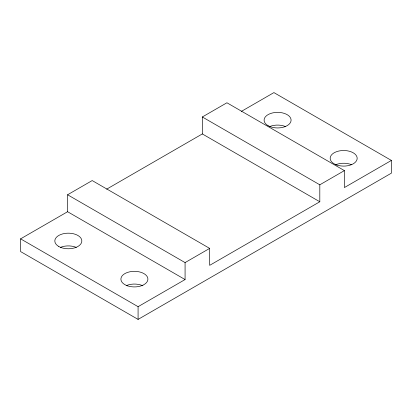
<?xml version="1.0" encoding="UTF-8"?>
<svg xmlns="http://www.w3.org/2000/svg" width="412" height="412" viewBox="0 0 412 412"><rect width="100%" height="100%" fill="white"/><g stroke="black" fill="none" stroke-linecap="round" stroke-linejoin="round"><path stroke-width="0.62" d="M67.594 194.768L185.076 262.593L185.076 279.552L67.594 211.722L67.594 194.768L92.19 180.564L209.672 248.39L209.672 265.349L319.81 201.762L319.81 184.803L202.328 116.977L202.328 133.936L319.81 201.762M202.328 116.977L226.924 102.773L344.406 170.604L344.406 187.558L391.4 160.428L391.4 173.148L138.082 319.398L20.6 251.572L20.6 238.852L67.594 211.722M106.651 189.17L202.328 133.936M241.298 111.436L273.918 92.602L391.4 160.428M185.076 262.593L209.672 248.39M319.81 184.803L344.406 170.604M20.6 238.852L138.082 306.683L185.076 279.552M138.082 306.683L138.082 319.398M126.479 285.537A13.498 7.792 0 0 1 142.907 285.789M60.394 247.385A13.498 7.792 0 0 1 76.261 247.385M335.739 164.723A13.498 7.792 0 0 1 351.606 164.723M269.659 126.566A13.498 7.792 0 0 1 285.521 126.566M127.658 285.877A13.498 7.792 0 0 0 147.908 279.125A13.498 7.792 0 0 0 127.658 272.378A13.498 7.792 0 0 0 127.658 285.877M268.047 125.665A13.498 7.792 0 0 0 290.63 122.173A13.498 7.792 0 0 0 274.098 112.63A13.498 7.792 0 0 0 268.047 125.665M336.923 165.058A13.498 7.792 0 0 0 357.173 158.311A13.498 7.792 0 0 0 336.923 151.559A13.498 7.792 0 0 0 336.923 165.058M58.782 246.484A13.498 7.792 0 0 0 81.365 242.992A13.498 7.792 0 0 0 64.833 233.444A13.498 7.792 0 0 0 58.782 246.484"/></g></svg>
